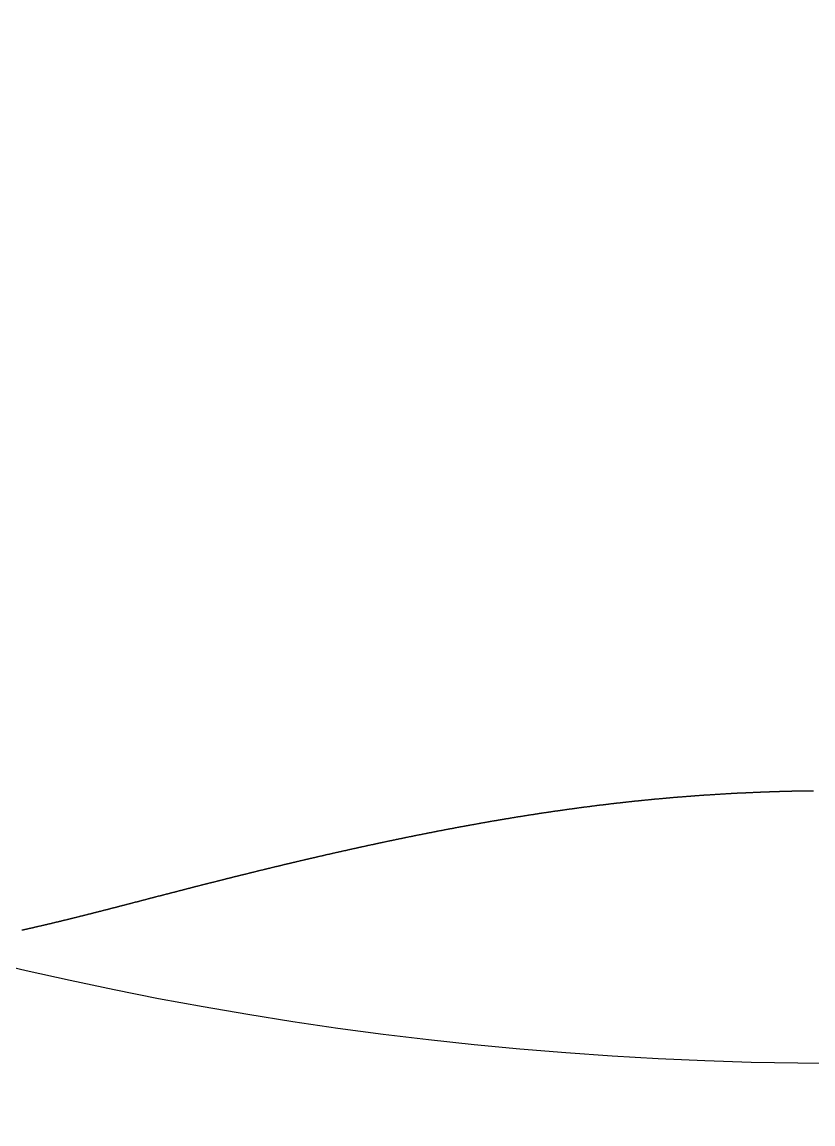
# Model space of a CAD drawing. Header units: millimetres. Extents: x 88 to 97873, y 32 to 55088.
# Drawn here: x 48988.75 to 48991.241, y 5111.36 to 5114.831 of the extents above; entities that cross this region are included whole.
import ezdxf

# ---------------------------------------------------------------- set-up
doc = ezdxf.new("R2010")
doc.units = ezdxf.units.MM
doc.header["$LTSCALE"] = 0.3

# ---------------------------------------------------------------- blocks, each defined once
blk = doc.blocks.new('FICHA_JACK5_FEMEA')
h = blk.add_hatch()
h.set_pattern_fill('ANSI35', color=256, scale=20, angle=43)
h.paths.add_polyline_path([(344.37, 0, 1), (-344.37, 0, 0.330565), (-99.72, -329.62), (-101.07, -328.28), (-102.31, -326.82), (-103.43, -325.3), (-104.47, -323.74), (-105.45, -322.14), (-106.38, -320.52), (-107.27, -318.93), (-108.1, -317.38), (-108.82, -316.04), (-110.22, -313.41), (-111.25, -311.49), (-112.23, -309.62), (-113.2, -307.78), (-114.15, -305.95), (-115.08, -304.13), (-116.01, -302.31), (-116.92, -300.49), (-117.82, -298.66), (-118.7, -296.83), (-119.58, -294.99), (-120.43, -293.15), (-121.26, -291.31), (-122.08, -289.46), (-122.88, -287.59), (-123.66, -285.71), (-124.42, -283.83), (-125.15, -281.94), (-125.85, -280.05), (-126.52, -278.16), (-127.17, -276.25), (-127.79, -274.34), (-128.37, -272.42), (-128.93, -270.49), (-129.45, -268.56), (-129.95, -266.64), (-130.42, -264.72), (-130.86, -262.8), (-131.28, -260.86), (-131.68, -258.9), (-132.06, -256.93), (-132.43, -254.96), (-132.77, -252.99), (-133.1, -251.02), (-133.41, -249.04), (-133.71, -247.06), (-134, -245.09), (-134.27, -243.11), (-134.54, -241.14), (-134.79, -239.18), (-135.03, -237.23), (-135.27, -235.25), (-135.51, -233.19), (-135.75, -231.13), (-135.97, -229.06), (-136.18, -227.02), (-136.38, -224.98), (-136.56, -222.95), (-136.72, -220.92), (-136.87, -218.88), (-137, -216.83), (-137.11, -214.76), (-137.2, -212.72), (-137.27, -210.71), (-137.31, -208.69), (-137.33, -206.68), (-137.32, -204.63), (-137.28, -202.56), (-137.2, -200.5), (-137.09, -198.45), (-136.94, -196.42), (-136.75, -194.37), (-136.51, -192.31), (-136.23, -190.29), (-135.89, -188.26), (-135.49, -186.23), (-135.03, -184.25), (-134.51, -182.28), (-133.91, -180.34), (-133.24, -178.42), (-132.47, -176.51), (-131.6, -174.65), (-130.63, -172.83), (-129.56, -171.09), (-128.4, -169.44), (-127.13, -167.88), (-125.77, -166.4), (-124.32, -165.01), (-122.81, -163.72), (-121.24, -162.52), (-119.6, -161.4), (-117.91, -160.36), (-116.18, -159.4), (-114.41, -158.52), (-112.62, -157.7), (-110.77, -156.94), (-108.9, -156.24), (-107.02, -155.59), (-105.12, -155), (-103.21, -154.46), (-101.27, -153.96), (-99.33, -153.5), (-97.39, -153.07), (-95.42, -152.68), (-93.46, -152.33), (-91.51, -152), (-89.54, -151.7), (-87.55, -151.42), (-85.58, -151.16), (-83.63, -150.93), (-81.67, -150.71), (-79.7, -150.51), (-77.72, -150.32), (-75.73, -150.15), (-73.77, -149.99), (-71.79, -149.83), (-69.78, -149.69), (-67.77, -149.55), (-65.75, -149.42), (-63.74, -149.29), (-61.72, -149.18), (-59.7, -149.07), (-57.67, -148.97), (-55.65, -148.88), (-53.62, -148.79), (-51.59, -148.71), (-49.55, -148.63), (-47.51, -148.56), (-45.48, -148.5), (-43.47, -148.44), (-41.5, -148.39), (-39.53, -148.35), (-37.55, -148.3), (-35.58, -148.26), (-33.6, -148.23), (-31.62, -148.2), (-29.64, -148.17), (-27.66, -148.15), (-25.68, -148.13), (-23.7, -148.11), (-21.71, -148.1), (-19.73, -148.08), (-17.74, -148.07), (-16.69, -148.07), (-16.62, -148.07), (-16.55, -148.07), (-16.47, -148.07), (-16.4, -148.07), (-16.33, -148.07), (-16.25, -148.07), (-16.18, -148.07), (-16.11, -148.07), (-16.03, -148.07), (-15.96, -148.07), (-15.88, -148.06), (-15.81, -148.06), (-15.74, -148.06), (-15.66, -148.06), (-15.59, -148.06), (-15.52, -148.06), (-15.44, -148.06), (-15.37, -148.06), (-15.3, -148.06), (-15.22, -148.06), (-15.15, -148.06), (-15.07, -148.06), (-15, -148.06), (-14.93, -148.06), (-14.85, -148.06), (-14.78, -148.06), (-14.71, -148.06), (-14.63, -148.06), (-14.56, -148.06), (-14.49, -148.06), (-14.41, -148.06), (-14.34, -148.06), (-14.26, -148.06), (-14.19, -148.06), (-14.12, -148.06), (-14.04, -148.06), (-13.97, -148.06), (-13.9, -148.06), (-13.82, -148.06), (-13.75, -148.06), (-13.68, -148.06), (-13.6, -148.06), (-13.53, -148.06), (-13.45, -148.06), (-13.38, -148.06), (-13.31, -148.06), (-13.23, -148.06), (-13.16, -148.06), (-13.09, -148.06), (-13.01, -148.06), (-12.94, -148.06), (-12.86, -148.06), (-12.79, -148.06), (-12.72, -148.05), (-12.64, -148.05), (-12.57, -148.05), (-12.5, -148.05), (-12.42, -148.05), (-12.35, -148.05), (-12.28, -148.05), (-12.2, -148.05), (-12.13, -148.05), (-12.05, -148.05), (-11.98, -148.05), (-11.91, -148.05), (-11.83, -148.05), (-11.76, -148.05), (-11.69, -148.05), (-11.61, -148.05), (-11.54, -148.05), (-11.46, -148.05), (-11.39, -148.05), (-11.32, -148.05), (-11.24, -148.05), (-11.17, -148.05), (-11.1, -148.05), (-11.02, -148.05), (-10.95, -148.05), (-10.88, -148.05), (-10.8, -148.05), (-10.73, -148.05), (-10.65, -148.05), (-10.58, -148.05), (-10.51, -148.05), (-10.43, -148.05), (-10.36, -148.05), (-10.29, -148.05), (-10.21, -148.05), (-10.14, -148.05), (-10.06, -148.05), (-9.99, -148.05), (-9.92, -148.05), (-9.84, -148.05), (-9.77, -148.05), (-9.7, -148.05), (-9.62, -148.05), (-9.55, -148.05), (-9.48, -148.05), (-9.4, -148.05), (-9.33, -148.05), (-9.25, -148.05), (-9.18, -148.05), (-9.11, -148.05), (-9.03, -148.05), (-8.96, -148.05), (-8.89, -148.05), (-8.81, -148.05), (-8.74, -148.05), (-8.66, -148.05), (-8.59, -148.05), (-8.52, -148.05), (-8.44, -148.05), (-8.37, -148.05), (-8.3, -148.05), (-8.22, -148.05), (-8.15, -148.05), (-8.07, -148.05), (-8, -148.05), (-7.93, -148.05), (-7.85, -148.05), (-7.78, -148.05), (-7.71, -148.05), (-7.63, -148.05), (-7.56, -148.05), (-7.48, -148.05), (-7.41, -148.05), (-7.34, -148.05), (-7.26, -148.05), (-7.19, -148.05), (-7.12, -148.05), (-7.04, -148.05), (-6.97, -148.05), (-6.89, -148.05), (-6.82, -148.05), (-6.75, -148.05), (-6.67, -148.05), (-6.6, -148.05), (-6.53, -148.05), (-6.45, -148.05), (-6.38, -148.05), (-6.31, -148.05), (-6.23, -148.05), (-6.16, -148.05), (-6.08, -148.05), (-6.01, -148.05), (-5.94, -148.05), (-5.86, -148.05), (-5.79, -148.05), (-5.72, -148.05), (-5.64, -148.05), (-5.57, -148.04), (-5.49, -148.04), (-5.42, -148.04), (-5.35, -148.04), (-5.27, -148.04), (-5.2, -148.04), (-5.13, -148.04), (-5.05, -148.04), (-4.98, -148.04), (-4.9, -148.04), (-4.83, -148.04), (-4.76, -148.04), (-4.68, -148.04), (-4.61, -148.04), (-4.54, -148.04), (-4.46, -148.04), (-4.39, -148.04), (-4.31, -148.04), (-4.24, -148.04), (-4.17, -148.04), (-4.09, -148.04), (-4.02, -148.04), (-3.95, -148.04), (-3.87, -148.04), (-3.8, -148.04), (-3.72, -148.04), (-3.65, -148.04), (-3.58, -148.04), (-3.5, -148.04), (-3.43, -148.04), (-3.36, -148.04), (-3.28, -148.04), (-3.21, -148.04), (-3.13, -148.04), (-3.06, -148.04), (-2.99, -148.04), (-2.91, -148.04), (-2.84, -148.04), (-2.77, -148.04), (-2.69, -148.04), (-2.62, -148.04), (-2.54, -148.04), (-2.47, -148.04), (-2.4, -148.04), (-2.32, -148.04), (-2.25, -148.04), (-2.18, -148.04), (-2.1, -148.04), (-2.03, -148.04), (-1.95, -148.04), (-1.88, -148.04), (-1.81, -148.04), (-1.73, -148.04), (-1.66, -148.04), (-1.59, -148.04), (-1.51, -148.04), (-1.44, -148.04), (-1.36, -148.04), (-1.29, -148.04), (-1.22, -148.04), (-1.14, -148.04), (-1.07, -148.04), (-1, -148.04), (-0.92, -148.04), (-0.85, -148.04), (-0.77, -148.04), (-0.7, -148.04), (-0.63, -148.04), (-0.55, -148.04), (-0.48, -148.04), (-0.41, -148.04), (-0.33, -148.04), (-0.26, -148.04), (-0.18, -148.04), (-0.11, -148.04), (-0.04, -148.04), (0.04, -148.04), (0.11, -148.04), (0.18, -148.04), (0.26, -148.04), (0.33, -148.04), (0.41, -148.04), (0.48, -148.04), (0.55, -148.04), (0.63, -148.04), (0.7, -148.04), (0.77, -148.04), (0.85, -148.04), (0.92, -148.04), (1, -148.04), (1.07, -148.04), (1.14, -148.04), (1.22, -148.04), (1.29, -148.04), (1.36, -148.04), (1.44, -148.04), (1.51, -148.04), (1.59, -148.04), (1.66, -148.04), (1.73, -148.04), (1.81, -148.04), (1.88, -148.04), (1.95, -148.04), (2.03, -148.04), (2.1, -148.04), (2.18, -148.04), (2.25, -148.04), (2.32, -148.04), (2.4, -148.04), (2.47, -148.04), (2.54, -148.04), (2.62, -148.04), (2.69, -148.04), (2.77, -148.04), (2.84, -148.04), (2.91, -148.04), (2.99, -148.04), (3.06, -148.04), (3.13, -148.04), (3.21, -148.04), (3.28, -148.04), (3.36, -148.04), (3.43, -148.04), (3.5, -148.04), (3.58, -148.04), (3.65, -148.04), (3.72, -148.04), (3.8, -148.04), (3.87, -148.04), (3.95, -148.04), (4.02, -148.04), (4.09, -148.04), (4.17, -148.04), (4.24, -148.04), (4.31, -148.04), (4.39, -148.04), (4.46, -148.04), (4.54, -148.04), (4.61, -148.04), (4.68, -148.04), (4.76, -148.04), (4.83, -148.04), (4.9, -148.04), (4.98, -148.04), (5.05, -148.04), (5.13, -148.04), (5.2, -148.04), (5.27, -148.04), (5.35, -148.04), (5.42, -148.04), (5.49, -148.04), (5.57, -148.04), (5.64, -148.04), (5.72, -148.04), (5.79, -148.04), (5.86, -148.04), (5.94, -148.04), (6.01, -148.04), (6.08, -148.04), (6.16, -148.04), (6.23, -148.04), (6.31, -148.04), (6.38, -148.04), (6.45, -148.04), (6.53, -148.04), (6.6, -148.04), (6.67, -148.04), (6.75, -148.04), (6.82, -148.04), (6.9, -148.04), (6.97, -148.04), (7.04, -148.04), (7.12, -148.04), (7.19, -148.04), (7.26, -148.04), (7.34, -148.04), (7.41, -148.04), (7.48, -148.04), (7.56, -148.04), (7.63, -148.05), (7.71, -148.05), (7.78, -148.05), (7.85, -148.05), (7.93, -148.05), (8, -148.05), (8.07, -148.05), (8.15, -148.05), (8.22, -148.05), (8.3, -148.05), (8.37, -148.05), (8.44, -148.05), (8.52, -148.05), (8.59, -148.05), (8.66, -148.05), (8.74, -148.05), (8.81, -148.05), (8.89, -148.05), (8.96, -148.05), (9.03, -148.05), (9.11, -148.05), (9.18, -148.05), (9.25, -148.05), (9.33, -148.05), (9.4, -148.05), (9.48, -148.05), (9.55, -148.05), (9.62, -148.05), (9.7, -148.05), (9.77, -148.05), (9.84, -148.05), (9.92, -148.05), (9.99, -148.05), (10.07, -148.05), (10.14, -148.05), (10.21, -148.05), (10.29, -148.05), (10.36, -148.05), (10.43, -148.05), (10.51, -148.05), (10.58, -148.05), (10.66, -148.05), (10.73, -148.05), (10.8, -148.05), (10.88, -148.05), (10.95, -148.05), (11.02, -148.05), (11.1, -148.05), (11.17, -148.05), (11.24, -148.05), (11.32, -148.05), (11.39, -148.05), (11.47, -148.05), (11.54, -148.05), (11.61, -148.05), (11.69, -148.05), (11.76, -148.05), (11.83, -148.05), (11.91, -148.05), (11.98, -148.05), (12.06, -148.05), (12.13, -148.05), (12.2, -148.05), (12.28, -148.05), (12.35, -148.05), (12.42, -148.05), (12.5, -148.05), (12.57, -148.05), (12.65, -148.05), (12.72, -148.05), (12.79, -148.05), (12.87, -148.05), (12.94, -148.05), (13.01, -148.05), (13.09, -148.05), (13.16, -148.05), (13.23, -148.05), (13.31, -148.05), (13.38, -148.05), (13.46, -148.05), (13.53, -148.05), (13.6, -148.05), (13.68, -148.05), (13.75, -148.05), (13.82, -148.05), (13.9, -148.05), (13.97, -148.05), (14.05, -148.05), (14.12, -148.05), (14.19, -148.05), (14.27, -148.05), (14.34, -148.05), (14.41, -148.05), (14.49, -148.05), (14.56, -148.05), (14.63, -148.05), (14.71, -148.05), (14.78, -148.06), (14.86, -148.06), (14.93, -148.06), (15, -148.06), (15.08, -148.06), (15.15, -148.06), (15.22, -148.06), (15.3, -148.06), (15.37, -148.06), (15.44, -148.06), (15.52, -148.06), (15.59, -148.06), (15.67, -148.06), (15.74, -148.06), (15.81, -148.06), (15.89, -148.06), (15.96, -148.06), (16.03, -148.06), (16.11, -148.06), (16.18, -148.06), (16.26, -148.06), (16.33, -148.06), (16.4, -148.06), (16.48, -148.06), (16.55, -148.06), (16.62, -148.06), (16.7, -148.06), (16.77, -148.06), (16.84, -148.06), (16.92, -148.06), (16.99, -148.06), (17.07, -148.06), (17.14, -148.06), (17.21, -148.06), (17.29, -148.06), (17.36, -148.06), (17.43, -148.06), (17.51, -148.06), (17.58, -148.06), (17.65, -148.06), (17.73, -148.06), (17.8, -148.06), (18.89, -148.07), (20.95, -148.08), (23.01, -148.09), (25.06, -148.11), (27.12, -148.12), (29.18, -148.14), (31.23, -148.17), (33.28, -148.2), (35.34, -148.23), (37.39, -148.26), (39.44, -148.3), (41.48, -148.34), (43.53, -148.39), (45.57, -148.45), (47.61, -148.5), (49.65, -148.57), (51.69, -148.64), (53.72, -148.71), (55.75, -148.8), (57.78, -148.88), (59.81, -148.98), (61.83, -149.08), (63.86, -149.19), (65.87, -149.3), (67.89, -149.43), (69.9, -149.56), (71.91, -149.7), (73.96, -149.85), (76.05, -150.01), (78.11, -150.18), (80.17, -150.37), (82.22, -150.56), (84.26, -150.78), (86.29, -151.01), (88.3, -151.25), (90.34, -151.53), (92.39, -151.82), (94.41, -152.15), (96.42, -152.5), (98.43, -152.88), (100.45, -153.3), (102.44, -153.76), (104.43, -154.25), (106.41, -154.8), (108.38, -155.39), (110.34, -156.04), (112.25, -156.74), (114.14, -157.5), (116, -158.33), (117.83, -159.23), (119.62, -160.2), (121.37, -161.26), (123.07, -162.41), (124.69, -163.63), (126.23, -164.93), (127.68, -166.32), (129.05, -167.79), (130.32, -169.35), (131.48, -170.97), (132.52, -172.66), (133.47, -174.41), (134.33, -176.21), (135.09, -178.06), (135.77, -179.93), (136.37, -181.84), (136.9, -183.76), (137.36, -185.7), (137.76, -187.65), (138.11, -189.61), (138.4, -191.56), (138.65, -193.54), (138.85, -195.54), (139.02, -197.53), (139.14, -199.51), (139.23, -201.49), (139.29, -203.49), (139.32, -205.5), (139.32, -207.51), (139.29, -209.53), (139.24, -211.54), (139.16, -213.55), (139.06, -215.55), (138.95, -217.55), (138.82, -219.53), (138.67, -221.5), (138.5, -223.48), (138.32, -225.48), (138.13, -227.45), (137.92, -229.42), (137.71, -231.39), (137.49, -233.32), (137.26, -235.31), (137.01, -237.35), (136.75, -239.38), (136.49, -241.4), (136.22, -243.41), (135.94, -245.43), (135.64, -247.45), (135.34, -249.47), (135.01, -251.48), (134.67, -253.49), (134.32, -255.5), (133.95, -257.5), (133.55, -259.5), (133.13, -261.49), (132.69, -263.48), (132.23, -265.44), (131.75, -267.39), (131.23, -269.34), (130.69, -271.28), (130.12, -273.21), (129.52, -275.14), (128.89, -277.06), (128.24, -278.96), (127.56, -280.83), (126.86, -282.68), (126.13, -284.53), (125.38, -286.37), (124.61, -288.21), (123.82, -290.03), (123.01, -291.84), (122.19, -293.64), (121.36, -295.42), (120.51, -297.21), (119.65, -298.98), (118.78, -300.76), (117.89, -302.52), (117.01, -304.27), (116.11, -306.01), (115.22, -307.72), (114.33, -309.43), (113.44, -311.1), (112.6, -312.7), (112.12, -313.59), (112.11, -313.62), (112.09, -313.65), (112.07, -313.68), (111.13, -315.45), (109.98, -317.6), (108.91, -319.56), (107.84, -321.45), (106.74, -323.29), (105.58, -325.08), (104.33, -326.79), (102.98, -328.37), (102.62, -328.72, 0.328122)])
blk.add_lwpolyline([(78.2, -331.71), (78.17, -331.71), (78.13, -331.7), (78.1, -331.69), (78.07, -331.68), (78.03, -331.68), (78, -331.67), (77.96, -331.66), (77.93, -331.65), (77.9, -331.65), (77.86, -331.64), (77.83, -331.63), (77.79, -331.62), (77.76, -331.62), (77.73, -331.61), (77.69, -331.6), (77.66, -331.59), (77.62, -331.59), (77.59, -331.58), (77.56, -331.57), (77.52, -331.56), (77.49, -331.56), (77.45, -331.55), (77.42, -331.54), (77.39, -331.53), (77.35, -331.53), (77.32, -331.52), (77.28, -331.51), (77.25, -331.5), (77.21, -331.49), (77.18, -331.49), (77.15, -331.48), (77.11, -331.47), (77.08, -331.46), (77.04, -331.46), (77.01, -331.45), (76.97, -331.44), (76.94, -331.43), (76.91, -331.42), (76.87, -331.42), (76.84, -331.41), (76.8, -331.4), (76.77, -331.39), (76.73, -331.38), (76.7, -331.38), (76.66, -331.37), (76.63, -331.36), (76.59, -331.35), (76.56, -331.34), (76.53, -331.34), (76.49, -331.33), (76.46, -331.32), (76.42, -331.31), (76.39, -331.3), (76.35, -331.3), (76.32, -331.29), (76.28, -331.28), (76.25, -331.27), (76.21, -331.26), (76.18, -331.26), (76.15, -331.25), (76.11, -331.24), (76.08, -331.23), (76.04, -331.22), (76.01, -331.22), (75.97, -331.21), (75.94, -331.2), (75.9, -331.19), (75.87, -331.18), (75.83, -331.18), (75.8, -331.17), (75.76, -331.16), (75.73, -331.15), (75.69, -331.14), (75.66, -331.13), (75.62, -331.13), (75.59, -331.12), (75.55, -331.11), (75.52, -331.1), (75.48, -331.09), (75.45, -331.08), (75.41, -331.08), (75.38, -331.07), (75.34, -331.06), (75.31, -331.05), (75.27, -331.04), (75.24, -331.03), (75.2, -331.03), (75.17, -331.02), (75.13, -331.01), (75.1, -331), (75.06, -330.99), (75.03, -330.98), (74.99, -330.98), (74.96, -330.97), (74.92, -330.96), (74.89, -330.95), (74.85, -330.94), (74.82, -330.93), (74.78, -330.93), (74.75, -330.92), (74.71, -330.91), (74.68, -330.9), (74.64, -330.89), (74.61, -330.88), (74.57, -330.87), (74.53, -330.87), (74.5, -330.86), (74.46, -330.85), (74.43, -330.84), (74.39, -330.83), (74.36, -330.82), (74.32, -330.81), (74.29, -330.81), (74.25, -330.8), (74.22, -330.79), (74.18, -330.78), (74.15, -330.77), (74.11, -330.76), (74.07, -330.75), (74.04, -330.75), (74, -330.74), (73.97, -330.73), (73.93, -330.72), (73.9, -330.71), (73.86, -330.7), (73.83, -330.69), (73.79, -330.68), (73.75, -330.68), (73.72, -330.67), (73.68, -330.66), (73.65, -330.65), (73.61, -330.64), (73.58, -330.63), (73.54, -330.62), (73.51, -330.61), (73.47, -330.61), (73.43, -330.6), (73.4, -330.59), (73.36, -330.58), (73.33, -330.57), (73.29, -330.56), (73.26, -330.55), (73.22, -330.54), (73.18, -330.53), (73.15, -330.53), (73.11, -330.52), (73.08, -330.51), (73.04, -330.5), (73, -330.49), (72.97, -330.48), (72.93, -330.47), (72.9, -330.46), (72.86, -330.45), (72.83, -330.45), (72.79, -330.44), (72.75, -330.43), (72.72, -330.42), (72.68, -330.41), (72.65, -330.4), (72.61, -330.39), (72.57, -330.38), (72.54, -330.37), (72.5, -330.36), (72.47, -330.36), (72.43, -330.35), (72.39, -330.34), (72.36, -330.33), (72.32, -330.32), (72.29, -330.31), (72.25, -330.3), (72.21, -330.29), (72.18, -330.28), (72.14, -330.27), (72.1, -330.27), (72.07, -330.26), (72.03, -330.25), (72, -330.24), (71.96, -330.23), (71.92, -330.22), (71.89, -330.21), (71.85, -330.2), (71.82, -330.19), (71.78, -330.18), (71.74, -330.17), (71.71, -330.16), (71.67, -330.16), (71.63, -330.15), (71.6, -330.14), (71.56, -330.13), (71.53, -330.12), (71.49, -330.11), (71.45, -330.1), (71.42, -330.09), (71.38, -330.08), (71.34, -330.07), (71.31, -330.06), (71.27, -330.05), (71.23, -330.05), (71.2, -330.04), (71.16, -330.03), (71.12, -330.02), (71.09, -330.01), (71.05, -330), (71.02, -329.99), (70.98, -329.98), (70.94, -329.97), (70.91, -329.96), (70.87, -329.95), (70.83, -329.94), (70.8, -329.93), (70.76, -329.92), (70.72, -329.92), (70.69, -329.91), (70.65, -329.9), (70.61, -329.89), (70.58, -329.88), (70.54, -329.87), (70.5, -329.86), (70.47, -329.85), (70.43, -329.84), (70.39, -329.83), (70.36, -329.82), (70.32, -329.81), (70.28, -329.8), (70.25, -329.79), (70.21, -329.78), (70.17, -329.77), (70.14, -329.76), (70.1, -329.76), (70.06, -329.75), (70.03, -329.74), (69.99, -329.73), (69.95, -329.72), (69.92, -329.71), (69.88, -329.7), (69.84, -329.69), (69.81, -329.68), (69.77, -329.67), (69.73, -329.66), (69.69, -329.65), (69.66, -329.64), (69.62, -329.63), (69.58, -329.62), (69.55, -329.61), (69.51, -329.6), (69.47, -329.59), (69.44, -329.58), (69.4, -329.58), (69.36, -329.57), (69.33, -329.56), (69.29, -329.55), (69.25, -329.54), (69.21, -329.53), (69.18, -329.52), (69.14, -329.51), (69.1, -329.5), (69.07, -329.49), (69.03, -329.48), (68.99, -329.47), (68.95, -329.46), (68.92, -329.45), (68.88, -329.44), (68.84, -329.43), (68.81, -329.42), (68.77, -329.41), (68.73, -329.4), (68.69, -329.39), (68.66, -329.38), (68.62, -329.37), (68.58, -329.36), (68.55, -329.35), (68.51, -329.35), (68.47, -329.34), (68.43, -329.33), (68.4, -329.32), (68.36, -329.31), (68.32, -329.3), (68.29, -329.29), (68.25, -329.28), (68.21, -329.27), (68.17, -329.26), (68.14, -329.25), (68.1, -329.24), (68.06, -329.23), (68.02, -329.22), (67.99, -329.21), (67.95, -329.2), (67.91, -329.19), (67.87, -329.18), (67.84, -329.17), (67.8, -329.16), (67.76, -329.15), (67.72, -329.14), (67.69, -329.13), (67.65, -329.12), (67.61, -329.11), (67.58, -329.1), (67.54, -329.09), (67.5, -329.08), (67.46, -329.07), (67.43, -329.06), (67.39, -329.05), (67.35, -329.04), (67.31, -329.03), (67.27, -329.03), (67.24, -329.02), (67.2, -329.01), (67.16, -329), (67.12, -328.99), (67.09, -328.98), (67.05, -328.97), (67.01, -328.96), (66.97, -328.95), (66.94, -328.94), (66.9, -328.93), (66.86, -328.92), (66.82, -328.91), (66.79, -328.9), (66.75, -328.89), (66.71, -328.88), (66.67, -328.87), (66.64, -328.86), (66.6, -328.85), (66.56, -328.84), (66.52, -328.83), (66.48, -328.82), (66.45, -328.81), (66.41, -328.8), (66.37, -328.79), (66.33, -328.78), (66.3, -328.77), (66.26, -328.76), (66.22, -328.75), (66.18, -328.74), (66.14, -328.73), (66.11, -328.72), (66.07, -328.71), (66.03, -328.7), (65.99, -328.69), (65.95, -328.68), (65.92, -328.67), (65.88, -328.66), (65.84, -328.65), (65.8, -328.64), (65.77, -328.63), (65.73, -328.62), (65.69, -328.61), (65.65, -328.6), (65.61, -328.59), (65.58, -328.58), (65.54, -328.57), (65.5, -328.56), (65.46, -328.55), (65.42, -328.54), (65.39, -328.53), (65.35, -328.52), (65.31, -328.51), (65.27, -328.5), (65.23, -328.49), (65.2, -328.48), (65.16, -328.47), (65.12, -328.46), (65.08, -328.45), (65.04, -328.45), (65.01, -328.44), (64.97, -328.43), (64.93, -328.42), (64.89, -328.41), (64.85, -328.4), (64.81, -328.39), (64.78, -328.38), (64.74, -328.37), (64.7, -328.36), (64.66, -328.35), (64.62, -328.34), (64.59, -328.33), (64.55, -328.32), (64.51, -328.31), (64.47, -328.3), (64.43, -328.29), (64.39, -328.28), (64.36, -328.27), (64.32, -328.26), (64.28, -328.25), (64.24, -328.24), (64.2, -328.23), (64.16, -328.22), (64.13, -328.21), (64.09, -328.2), (64.05, -328.19), (64.01, -328.18), (63.97, -328.17), (63.93, -328.16), (63.9, -328.15), (63.86, -328.14), (63.82, -328.13), (63.78, -328.12), (63.74, -328.11), (63.7, -328.1), (63.67, -328.09), (63.63, -328.08), (63.59, -328.07), (63.55, -328.06), (63.51, -328.05), (63.47, -328.04), (63.44, -328.03), (63.4, -328.02), (63.36, -328.01), (63.32, -328), (63.28, -327.99), (63.24, -327.98), (63.2, -327.97), (63.17, -327.96), (63.13, -327.95), (63.09, -327.94), (63.05, -327.93), (63.01, -327.92), (62.97, -327.91), (62.94, -327.9), (62.9, -327.89), (62.86, -327.88), (62.82, -327.87), (62.78, -327.86), (62.74, -327.85), (62.7, -327.84), (62.67, -327.83), (62.63, -327.82), (62.59, -327.81), (62.55, -327.8), (62.51, -327.79), (62.47, -327.78), (62.43, -327.77), (62.39, -327.76), (62.36, -327.75), (62.32, -327.74), (62.28, -327.73), (62.24, -327.72), (62.2, -327.71), (62.16, -327.7), (62.12, -327.69), (62.09, -327.68), (62.05, -327.67), (62.01, -327.66), (61.97, -327.65), (61.93, -327.64), (61.89, -327.63), (61.85, -327.62), (61.81, -327.61), (61.78, -327.6), (61.74, -327.59), (61.7, -327.58), (61.66, -327.57), (61.62, -327.56), (61.58, -327.55), (61.54, -327.54), (61.5, -327.53), (61.46, -327.52), (61.43, -327.51), (61.39, -327.5), (61.35, -327.49), (61.31, -327.48), (61.27, -327.47), (61.23, -327.46), (61.19, -327.45), (61.15, -327.44), (61.11, -327.43), (61.08, -327.42), (61.04, -327.41), (61, -327.4), (60.96, -327.39), (60.92, -327.38), (60.88, -327.37), (60.84, -327.36), (60.8, -327.35), (60.76, -327.34), (60.73, -327.33), (60.69, -327.32), (60.65, -327.31), (60.61, -327.3), (60.57, -327.29), (60.53, -327.28), (60.49, -327.27), (60.45, -327.26), (60.41, -327.25), (60.37, -327.24), (60.33, -327.23), (60.3, -327.22), (60.26, -327.22), (60.22, -327.21), (60.18, -327.2), (60.14, -327.19), (60.1, -327.18), (60.06, -327.17), (60.02, -327.16), (59.98, -327.15), (59.94, -327.14), (59.9, -327.13), (59.87, -327.12), (59.83, -327.11), (59.79, -327.1), (59.75, -327.09), (59.71, -327.08), (59.67, -327.07), (59.63, -327.06), (59.59, -327.05), (59.55, -327.04), (59.51, -327.03), (59.47, -327.02), (59.43, -327.01), (59.39, -327), (59.36, -326.99), (59.32, -326.98), (59.28, -326.97), (59.24, -326.96), (59.2, -326.95), (59.16, -326.94), (59.12, -326.93), (59.08, -326.92), (59.04, -326.91), (59, -326.9), (58.96, -326.89), (58.92, -326.88), (58.88, -326.87), (58.84, -326.86), (58.81, -326.85), (58.77, -326.84), (58.73, -326.83), (58.69, -326.82), (58.65, -326.81), (58.61, -326.8), (58.57, -326.79), (58.53, -326.78), (58.49, -326.77), (58.45, -326.76), (58.41, -326.75), (58.37, -326.74), (58.33, -326.73), (58.29, -326.72), (58.25, -326.71), (58.21, -326.7), (58.17, -326.69), (58.14, -326.68), (58.1, -326.67), (58.06, -326.66), (58.02, -326.65), (57.98, -326.64), (57.94, -326.63), (57.9, -326.62), (57.86, -326.61), (57.82, -326.6), (57.78, -326.59), (57.74, -326.58), (57.7, -326.57), (57.66, -326.56), (57.62, -326.55), (57.58, -326.54), (57.54, -326.53), (57.5, -326.52), (57.46, -326.51), (57.42, -326.5), (57.38, -326.49), (57.34, -326.48), (57.3, -326.47), (57.27, -326.46), (57.23, -326.46), (57.19, -326.45), (57.15, -326.44), (57.11, -326.43), (57.07, -326.42), (57.03, -326.41), (56.99, -326.4), (56.95, -326.39), (56.91, -326.38), (56.87, -326.37), (56.83, -326.36), (56.79, -326.35), (56.75, -326.34), (56.71, -326.33), (56.67, -326.32), (56.63, -326.31), (56.59, -326.3), (56.55, -326.29), (56.51, -326.28), (56.47, -326.27), (56.43, -326.26), (56.39, -326.25), (56.35, -326.24), (56.31, -326.23), (56.27, -326.22), (56.23, -326.21), (56.19, -326.2), (56.15, -326.19), (56.11, -326.18), (56.07, -326.17), (56.03, -326.16), (55.99, -326.15), (55.95, -326.14), (55.91, -326.13), (55.87, -326.12), (55.83, -326.11), (55.79, -326.1), (55.75, -326.09), (55.71, -326.08), (55.67, -326.07), (55.64, -326.06), (55.6, -326.05), (55.56, -326.04), (55.52, -326.03), (55.48, -326.02), (55.44, -326.01), (55.4, -326), (55.36, -326), (55.32, -325.99), (55.28, -325.98), (55.24, -325.97), (55.2, -325.96), (55.16, -325.95), (55.12, -325.94), (55.08, -325.93), (55.04, -325.92), (55, -325.91), (54.96, -325.9), (54.92, -325.89), (54.88, -325.88), (54.84, -325.87), (54.8, -325.86), (54.76, -325.85), (54.72, -325.84), (54.68, -325.83), (54.64, -325.82), (54.6, -325.81), (54.56, -325.8), (54.52, -325.79), (54.48, -325.78), (54.44, -325.77), (54.4, -325.76), (54.35, -325.75), (54.31, -325.74), (54.27, -325.73), (54.23, -325.72), (54.19, -325.71), (54.15, -325.7), (54.11, -325.69), (54.07, -325.68), (54.03, -325.67), (53.99, -325.67), (53.95, -325.66), (53.91, -325.65), (53.87, -325.64), (53.83, -325.63), (53.79, -325.62), (53.75, -325.61), (53.71, -325.6), (53.67, -325.59), (53.63, -325.58), (53.59, -325.57), (53.55, -325.56), (53.51, -325.55), (53.47, -325.54), (53.43, -325.53), (53.39, -325.52), (53.35, -325.51), (53.31, -325.5), (53.27, -325.49), (53.23, -325.48), (53.19, -325.47), (53.15, -325.46), (53.11, -325.45), (53.07, -325.44), (53.03, -325.43), (52.99, -325.42), (52.95, -325.41), (52.91, -325.4), (52.87, -325.4), (52.83, -325.39), (52.79, -325.38), (52.75, -325.37), (52.71, -325.36), (52.67, -325.35), (52.62, -325.34), (52.58, -325.33), (52.54, -325.32), (52.5, -325.31), (52.46, -325.3), (52.42, -325.29), (52.38, -325.28), (52.34, -325.27), (52.3, -325.26), (52.26, -325.25), (52.22, -325.24), (52.18, -325.23), (52.14, -325.22), (52.1, -325.21), (52.06, -325.2), (52.02, -325.19), (51.98, -325.18), (51.94, -325.18), (51.9, -325.17), (51.86, -325.16), (51.82, -325.15), (51.78, -325.14), (51.74, -325.13), (51.7, -325.12), (51.65, -325.11), (51.61, -325.1), (51.57, -325.09), (51.53, -325.08), (51.49, -325.07), (51.45, -325.06), (51.41, -325.05), (51.37, -325.04), (51.33, -325.03), (51.29, -325.02), (51.25, -325.01), (51.21, -325), (51.17, -324.99), (51.13, -324.98), (51.09, -324.98), (51.05, -324.97), (51.01, -324.96), (50.97, -324.95), (50.92, -324.94), (50.88, -324.93), (50.84, -324.92), (50.8, -324.91), (50.76, -324.9), (50.72, -324.89), (50.68, -324.88), (50.64, -324.87), (50.6, -324.86), (50.56, -324.85), (50.52, -324.84), (50.48, -324.83), (50.44, -324.82), (50.4, -324.81), (50.36, -324.81), (50.31, -324.8), (50.27, -324.79), (50.23, -324.78), (50.19, -324.77), (50.15, -324.76), (50.11, -324.75), (50.07, -324.74), (50.03, -324.73), (49.99, -324.72), (49.95, -324.71), (49.91, -324.7), (49.87, -324.69), (49.83, -324.68), (49.79, -324.67), (49.74, -324.66), (49.7, -324.65), (49.66, -324.65), (49.62, -324.64), (49.58, -324.63), (49.54, -324.62), (49.5, -324.61), (49.46, -324.6), (49.42, -324.59), (49.38, -324.58), (49.34, -324.57), (49.3, -324.56), (49.26, -324.55), (49.21, -324.54), (49.17, -324.53), (49.13, -324.52), (49.09, -324.51), (49.05, -324.51), (49.01, -324.5), (48.97, -324.49), (48.93, -324.48), (48.89, -324.47), (48.85, -324.46), (48.81, -324.45), (48.77, -324.44), (48.72, -324.43), (48.68, -324.42), (48.64, -324.41), (48.6, -324.4), (48.56, -324.39), (48.52, -324.38), (48.48, -324.38), (48.44, -324.37), (48.4, -324.36), (48.36, -324.35), (48.32, -324.34), (48.27, -324.33), (48.23, -324.32), (48.19, -324.31), (48.15, -324.3), (48.11, -324.29), (48.07, -324.28), (48.03, -324.27), (47.99, -324.26), (47.95, -324.25), (47.91, -324.25), (47.86, -324.24), (47.82, -324.23), (47.78, -324.22), (47.74, -324.21), (47.7, -324.2), (47.66, -324.19), (47.62, -324.18), (47.58, -324.17), (47.54, -324.16), (47.5, -324.15), (47.45, -324.14), (47.41, -324.14), (47.37, -324.13), (47.33, -324.12), (47.29, -324.11), (47.25, -324.1), (47.21, -324.09), (47.17, -324.08), (47.13, -324.07), (47.08, -324.06), (47.04, -324.05), (47, -324.04), (46.96, -324.03), (46.92, -324.03), (46.88, -324.02), (46.84, -324.01), (46.8, -324), (46.76, -323.99), (46.71, -323.98), (46.67, -323.97), (46.63, -323.96), (46.59, -323.95), (46.55, -323.94), (46.51, -323.93), (46.47, -323.93), (46.43, -323.92), (46.39, -323.91), (46.34, -323.9), (46.3, -323.89), (46.26, -323.88), (46.22, -323.87), (46.18, -323.86), (46.14, -323.85), (46.1, -323.84), (46.06, -323.84), (46.01, -323.83), (45.97, -323.82), (45.93, -323.81), (45.89, -323.8), (45.85, -323.79), (45.81, -323.78), (45.77, -323.77), (45.73, -323.76), (45.68, -323.75), (45.64, -323.74), (45.6, -323.74), (45.56, -323.73), (45.52, -323.72), (45.48, -323.71), (45.44, -323.7), (45.4, -323.69), (45.35, -323.68), (45.31, -323.67), (45.27, -323.66), (45.23, -323.66), (45.19, -323.65), (45.15, -323.64), (45.11, -323.63), (45.07, -323.62), (45.02, -323.61), (44.98, -323.6), (44.94, -323.59), (44.9, -323.58), (44.86, -323.57), (44.82, -323.57), (44.78, -323.56), (44.74, -323.55), (44.69, -323.54), (44.65, -323.53), (44.61, -323.52), (44.57, -323.51), (44.53, -323.5), (44.49, -323.49), (44.45, -323.49), (44.4, -323.48), (44.36, -323.47), (44.32, -323.46), (44.28, -323.45), (44.24, -323.44), (44.2, -323.43), (44.16, -323.42), (44.11, -323.42), (44.07, -323.41), (44.03, -323.4), (43.99, -323.39), (43.95, -323.38), (43.91, -323.37), (43.87, -323.36), (43.82, -323.35), (43.78, -323.34), (43.74, -323.34), (43.7, -323.33), (43.66, -323.32), (43.62, -323.31), (43.58, -323.3), (43.53, -323.29), (43.49, -323.28), (43.45, -323.27), (43.41, -323.27), (43.37, -323.26), (43.33, -323.25), (43.29, -323.24), (43.24, -323.23), (43.2, -323.22), (43.16, -323.21), (43.12, -323.2), (43.08, -323.2), (43.04, -323.19), (42.99, -323.18), (42.95, -323.17), (42.91, -323.16), (42.87, -323.15), (42.83, -323.14), (42.79, -323.14), (42.75, -323.13), (42.7, -323.12), (42.66, -323.11), (42.62, -323.1), (42.58, -323.09), (42.54, -323.08), (42.5, -323.07), (42.45, -323.07), (42.41, -323.06), (42.37, -323.05), (42.33, -323.04), (42.29, -323.03), (42.25, -323.02), (42.21, -323.01), (42.16, -323.01), (42.12, -323), (42.08, -322.99), (42.04, -322.98), (42, -322.97), (41.96, -322.96), (41.91, -322.95), (41.87, -322.95), (41.83, -322.94), (41.79, -322.93), (41.75, -322.92), (41.71, -322.91), (41.66, -322.9), (41.62, -322.89), (41.58, -322.89), (41.54, -322.88), (41.5, -322.87), (41.46, -322.86), (41.41, -322.85), (41.37, -322.84), (41.33, -322.84), (41.29, -322.83), (41.25, -322.82), (41.21, -322.81), (41.16, -322.8), (41.12, -322.79), (41.08, -322.78), (41.04, -322.78), (41, -322.77), (40.96, -322.76), (40.91, -322.75), (40.87, -322.74), (40.83, -322.73), (40.79, -322.73), (40.75, -322.72), (40.71, -322.71), (40.66, -322.7), (40.62, -322.69), (40.58, -322.68), (40.54, -322.68), (40.5, -322.67), (40.45, -322.66), (40.41, -322.65), (40.37, -322.64), (40.33, -322.63), (40.29, -322.62), (40.25, -322.62), (40.2, -322.61), (40.16, -322.6), (40.12, -322.59), (40.08, -322.58), (40.04, -322.57), (40, -322.57), (39.95, -322.56), (39.91, -322.55), (39.87, -322.54), (39.83, -322.53), (39.79, -322.53), (39.74, -322.52), (39.7, -322.51), (39.66, -322.5), (39.62, -322.49), (39.58, -322.48), (39.54, -322.48), (39.49, -322.47), (39.45, -322.46), (39.41, -322.45), (39.37, -322.44), (39.33, -322.43), (39.28, -322.43), (39.24, -322.42), (39.2, -322.41), (39.16, -322.4), (39.12, -322.39), (39.08, -322.39), (39.03, -322.38), (38.99, -322.37), (38.95, -322.36), (38.91, -322.35), (38.87, -322.34), (38.82, -322.34), (38.78, -322.33), (38.74, -322.32), (38.7, -322.31), (38.66, -322.3), (38.61, -322.3), (38.57, -322.29), (38.53, -322.28), (38.49, -322.27), (38.45, -322.26), (38.41, -322.26), (38.36, -322.25), (38.32, -322.24), (38.28, -322.23), (38.24, -322.22), (38.2, -322.21), (38.15, -322.21), (38.11, -322.2), (38.07, -322.19), (38.03, -322.18), (37.99, -322.17), (37.94, -322.17), (37.9, -322.16), (37.86, -322.15), (37.82, -322.14), (37.78, -322.13), (37.73, -322.13), (37.69, -322.12), (37.65, -322.11), (37.61, -322.1), (37.57, -322.09), (37.52, -322.09), (37.48, -322.08), (37.44, -322.07), (37.4, -322.06), (37.36, -322.06), (37.31, -322.05), (37.27, -322.04), (37.23, -322.03), (37.19, -322.02), (37.15, -322.02), (37.1, -322.01), (37.06, -322), (37.02, -321.99), (36.98, -321.98), (36.94, -321.98), (36.89, -321.97), (36.85, -321.96), (36.81, -321.95), (36.77, -321.94), (36.73, -321.94), (36.68, -321.93), (36.64, -321.92), (36.6, -321.91), (36.56, -321.91), (36.52, -321.9), (36.47, -321.89), (36.43, -321.88), (36.39, -321.87), (36.35, -321.87), (36.31, -321.86), (36.26, -321.85), (36.22, -321.84), (36.18, -321.84), (36.14, -321.83), (36.1, -321.82), (36.05, -321.81), (36.01, -321.8), (35.97, -321.8), (35.93, -321.79), (35.89, -321.78), (35.84, -321.77), (35.8, -321.77), (35.76, -321.76), (35.72, -321.75), (35.67, -321.74), (35.63, -321.74), (35.59, -321.73), (35.55, -321.72), (35.51, -321.71), (35.46, -321.71), (35.42, -321.7), (35.38, -321.69), (35.34, -321.68), (35.3, -321.67), (35.25, -321.67), (35.21, -321.66), (35.17, -321.65), (35.13, -321.64), (35.09, -321.64), (35.04, -321.63), (35, -321.62), (34.96, -321.61), (34.92, -321.61), (34.87, -321.6), (34.83, -321.59), (34.79, -321.58), (34.75, -321.58), (34.71, -321.57), (34.66, -321.56), (34.62, -321.55), (34.58, -321.55), (34.54, -321.54), (34.5, -321.53), (34.45, -321.52), (34.41, -321.52), (34.37, -321.51), (34.33, -321.5), (34.28, -321.49), (34.24, -321.49), (34.2, -321.48), (34.16, -321.47), (34.12, -321.46), (34.07, -321.46), (34.03, -321.45), (33.99, -321.44), (33.95, -321.44), (33.9, -321.43), (33.86, -321.42), (33.82, -321.41), (33.78, -321.41), (33.74, -321.4), (33.69, -321.39), (33.65, -321.38), (33.61, -321.38), (33.57, -321.37), (33.53, -321.36), (33.48, -321.35), (33.44, -321.35), (33.4, -321.34), (33.36, -321.33), (33.31, -321.33), (33.27, -321.32), (33.23, -321.31), (33.19, -321.3), (33.15, -321.3), (33.1, -321.29), (33.06, -321.28), (33.02, -321.27), (32.98, -321.27), (32.93, -321.26), (32.89, -321.25), (32.85, -321.25), (32.81, -321.24), (32.76, -321.23), (32.72, -321.22), (32.68, -321.22), (32.64, -321.21), (32.6, -321.2), (32.55, -321.2), (32.51, -321.19), (32.47, -321.18), (32.43, -321.17), (32.38, -321.17), (32.34, -321.16), (32.3, -321.15), (32.26, -321.15), (32.22, -321.14), (32.17, -321.13), (32.13, -321.12), (32.09, -321.12), (32.05, -321.11), (32, -321.1), (31.96, -321.1), (31.92, -321.09), (31.88, -321.08), (31.83, -321.08), (31.79, -321.07), (31.75, -321.06), (31.71, -321.05), (31.67, -321.05), (31.62, -321.04), (31.58, -321.03), (31.54, -321.03), (31.5, -321.02), (31.45, -321.01), (31.41, -321.01), (31.37, -321), (31.33, -320.99), (31.28, -320.99), (31.24, -320.98), (31.2, -320.97), (31.16, -320.96), (31.12, -320.96), (31.07, -320.95), (31.03, -320.94), (30.99, -320.94), (30.95, -320.93), (30.9, -320.92), (30.86, -320.92), (30.82, -320.91), (30.78, -320.9), (30.73, -320.9), (30.69, -320.89), (30.65, -320.88), (30.61, -320.88), (30.57, -320.87), (30.52, -320.86), (30.48, -320.86), (30.44, -320.85), (30.4, -320.84), (30.35, -320.84), (30.31, -320.83), (30.27, -320.82), (30.23, -320.82), (30.18, -320.81), (30.14, -320.8), (30.1, -320.8), (30.06, -320.79), (30.01, -320.78), (29.97, -320.78), (29.93, -320.77), (29.89, -320.76), (29.85, -320.76), (29.8, -320.75), (29.76, -320.74), (29.72, -320.74), (29.68, -320.73), (29.63, -320.72), (29.59, -320.72), (29.55, -320.71), (29.51, -320.7), (29.46, -320.7), (29.42, -320.69), (29.38, -320.68), (29.34, -320.68), (29.29, -320.67), (29.25, -320.66), (29.21, -320.66), (29.17, -320.65), (29.12, -320.64), (29.08, -320.64), (29.04, -320.63), (29, -320.62), (28.96, -320.62), (28.91, -320.61), (28.87, -320.61), (28.83, -320.6), (28.79, -320.59), (28.74, -320.59), (28.7, -320.58), (28.66, -320.57), (28.62, -320.57), (28.57, -320.56), (28.53, -320.55), (28.49, -320.55), (28.45, -320.54), (28.4, -320.53), (28.36, -320.53), (28.32, -320.52), (28.28, -320.52), (28.23, -320.51), (28.19, -320.5), (28.15, -320.5), (28.11, -320.49), (28.06, -320.48), (28.02, -320.48), (27.98, -320.47), (27.94, -320.47), (27.89, -320.46), (27.85, -320.45), (27.81, -320.45), (27.77, -320.44), (27.72, -320.43), (27.68, -320.43), (27.64, -320.42), (27.6, -320.42), (27.56, -320.41), (27.51, -320.4), (27.47, -320.4), (27.43, -320.39), (27.39, -320.39), (27.34, -320.38), (27.3, -320.37), (27.26, -320.37), (27.22, -320.36), (27.17, -320.35), (27.13, -320.35), (27.09, -320.34), (27.05, -320.34), (27, -320.33), (26.96, -320.32), (26.92, -320.32), (26.88, -320.31), (26.83, -320.31), (26.79, -320.3), (26.75, -320.29), (26.71, -320.29), (26.66, -320.28), (26.62, -320.28), (26.58, -320.27), (26.54, -320.26), (26.49, -320.26), (26.45, -320.25), (26.41, -320.25), (26.37, -320.24), (26.32, -320.23), (26.28, -320.23), (26.24, -320.22), (26.2, -320.22), (26.15, -320.21), (26.11, -320.21), (26.07, -320.2), (26.03, -320.19), (25.98, -320.19), (25.94, -320.18), (25.9, -320.18), (25.86, -320.17), (25.81, -320.16), (25.77, -320.16), (25.73, -320.15), (25.69, -320.15), (25.64, -320.14), (25.6, -320.14), (25.56, -320.13), (25.52, -320.12), (25.47, -320.12), (25.43, -320.11), (25.39, -320.11), (25.35, -320.1), (25.3, -320.1), (25.26, -320.09), (25.22, -320.08), (25.18, -320.08), (25.13, -320.07), (25.09, -320.07), (25.05, -320.06), (25.01, -320.06), (24.97, -320.05), (24.92, -320.04), (24.88, -320.04), (24.84, -320.03), (24.8, -320.03), (24.75, -320.02), (24.71, -320.02), (24.67, -320.01), (24.63, -320.01), (24.58, -320), (24.54, -319.99), (24.5, -319.99), (24.46, -319.98), (24.41, -319.98), (24.37, -319.97), (24.33, -319.97), (24.29, -319.96), (24.24, -319.96), (24.2, -319.95), (24.16, -319.94), (24.12, -319.94), (24.07, -319.93), (24.03, -319.93), (23.99, -319.92), (23.95, -319.92), (23.9, -319.91), (23.86, -319.91), (23.82, -319.9), (23.78, -319.9), (23.73, -319.89), (23.69, -319.89), (23.65, -319.88), (23.61, -319.87), (23.56, -319.87), (23.52, -319.86), (23.48, -319.86), (23.44, -319.85), (23.39, -319.85), (23.35, -319.84), (23.31, -319.84), (23.27, -319.83), (23.22, -319.83), (23.18, -319.82), (23.14, -319.82), (23.1, -319.81), (23.05, -319.81), (23.01, -319.8), (22.97, -319.8), (22.93, -319.79), (22.88, -319.79), (22.84, -319.78), (22.8, -319.78), (22.76, -319.77), (22.71, -319.77), (22.67, -319.76), (22.63, -319.76), (22.59, -319.75), (22.54, -319.75), (22.5, -319.74), (22.46, -319.74), (22.42, -319.73), (22.37, -319.72), (22.33, -319.72), (22.29, -319.71), (22.25, -319.71), (22.2, -319.7), (22.16, -319.7), (22.12, -319.69), (22.08, -319.69), (22.03, -319.69), (21.99, -319.68), (21.95, -319.68), (21.91, -319.67), (21.86, -319.67), (21.82, -319.66), (21.78, -319.66), (21.74, -319.65), (21.69, -319.65), (21.65, -319.64), (21.61, -319.64), (21.57, -319.63), (21.52, -319.63), (21.48, -319.62), (21.44, -319.62), (21.4, -319.61), (21.35, -319.61), (21.31, -319.6), (21.27, -319.6), (21.23, -319.59), (21.18, -319.59), (21.14, -319.58), (21.1, -319.58), (21.06, -319.57), (21.01, -319.57), (20.97, -319.56), (20.93, -319.56), (20.89, -319.55), (20.84, -319.55), (20.8, -319.55), (20.76, -319.54), (20.72, -319.54), (20.67, -319.53), (20.63, -319.53), (20.59, -319.52), (20.55, -319.52), (20.5, -319.51), (20.46, -319.51), (20.42, -319.5), (20.38, -319.5), (20.33, -319.5), (20.29, -319.49), (20.25, -319.49), (20.21, -319.48), (20.16, -319.48), (20.12, -319.47), (20.08, -319.47), (20.04, -319.46), (19.99, -319.46), (19.95, -319.45), (19.91, -319.45), (19.87, -319.45), (19.82, -319.44), (19.78, -319.44), (19.74, -319.43), (19.7, -319.43), (19.65, -319.42), (19.61, -319.42), (19.57, -319.41), (19.53, -319.41), (19.48, -319.41), (19.44, -319.4), (19.4, -319.4), (19.36, -319.39), (19.31, -319.39), (19.27, -319.38), (19.23, -319.38), (19.19, -319.38), (19.14, -319.37), (19.1, -319.37), (19.06, -319.36), (19.02, -319.36), (18.97, -319.35), (18.93, -319.35), (18.89, -319.35), (18.85, -319.34), (18.8, -319.34), (18.76, -319.33), (18.72, -319.33), (18.68, -319.33), (18.63, -319.32), (18.59, -319.32), (18.55, -319.31), (18.51, -319.31), (18.46, -319.3), (18.42, -319.3), (18.38, -319.3), (18.34, -319.29), (18.29, -319.29), (18.25, -319.28), (18.21, -319.28), (18.17, -319.28), (18.12, -319.27), (18.08, -319.27), (18.04, -319.26), (18, -319.26), (17.95, -319.26), (17.91, -319.25), (17.87, -319.25), (17.83, -319.24), (17.78, -319.24), (17.74, -319.24), (17.7, -319.23), (17.66, -319.23), (17.61, -319.22), (17.57, -319.22), (17.53, -319.22), (17.49, -319.21), (17.44, -319.21), (17.4, -319.2), (17.36, -319.2), (17.32, -319.2), (17.27, -319.19), (17.23, -319.19), (17.19, -319.19), (17.15, -319.18), (17.1, -319.18), (17.06, -319.17), (17.02, -319.17), (16.98, -319.17), (16.93, -319.16), (16.89, -319.16), (16.85, -319.16), (16.81, -319.15), (16.76, -319.15), (16.72, -319.14), (16.68, -319.14), (16.64, -319.14), (16.59, -319.13), (16.55, -319.13), (16.51, -319.13), (16.47, -319.12), (16.42, -319.12), (16.38, -319.12), (16.34, -319.11), (16.3, -319.11), (16.25, -319.1), (16.21, -319.1), (16.17, -319.1), (16.13, -319.09), (16.08, -319.09), (16.04, -319.09), (16, -319.08), (15.96, -319.08), (15.91, -319.08), (15.87, -319.07), (15.83, -319.07), (15.79, -319.07), (15.74, -319.06), (15.7, -319.06), (15.66, -319.06), (15.62, -319.05), (15.57, -319.05), (15.53, -319.04), (15.49, -319.04), (15.45, -319.04), (15.4, -319.03), (15.36, -319.03), (15.32, -319.03), (15.28, -319.02), (15.23, -319.02), (15.19, -319.02), (15.15, -319.01), (15.11, -319.01), (15.06, -319.01), (15.02, -319), (14.98, -319), (14.94, -319), (14.89, -318.99), (14.85, -318.99), (14.81, -318.99), (14.77, -318.98), (14.72, -318.98), (14.68, -318.98), (14.64, -318.98), (14.6, -318.97), (14.55, -318.97), (14.51, -318.97), (14.47, -318.96), (14.43, -318.96), (14.38, -318.96), (14.34, -318.95), (14.3, -318.95), (14.26, -318.95), (14.21, -318.94), (14.17, -318.94), (14.13, -318.94), (14.09, -318.93), (14.04, -318.93), (14, -318.93), (13.96, -318.93), (13.92, -318.92), (13.87, -318.92), (13.83, -318.92), (13.79, -318.91), (13.75, -318.91), (13.7, -318.91), (13.66, -318.9), (13.62, -318.9), (13.58, -318.9), (13.53, -318.9), (13.49, -318.89), (13.45, -318.89), (13.41, -318.89), (13.36, -318.88), (13.32, -318.88), (13.28, -318.88), (13.24, -318.87), (13.19, -318.87), (13.15, -318.87), (13.11, -318.87), (13.07, -318.86), (13.02, -318.86), (12.98, -318.86), (12.94, -318.85), (12.9, -318.85), (12.85, -318.85), (12.81, -318.85), (12.77, -318.84), (12.73, -318.84), (12.68, -318.84), (12.64, -318.84), (12.6, -318.83), (12.56, -318.83), (12.51, -318.83), (12.47, -318.82), (12.43, -318.82), (12.39, -318.82), (12.34, -318.82), (12.3, -318.81), (12.26, -318.81), (12.22, -318.81), (12.17, -318.81), (12.13, -318.8), (12.09, -318.8), (12.05, -318.8), (12, -318.8), (11.96, -318.79), (11.92, -318.79), (11.88, -318.79), (11.83, -318.79), (11.79, -318.78), (11.75, -318.78), (11.71, -318.78), (11.66, -318.77), (11.62, -318.77), (11.58, -318.77), (11.54, -318.77), (11.49, -318.76), (11.45, -318.76), (11.41, -318.76), (11.37, -318.76), (11.32, -318.76), (11.28, -318.75), (11.24, -318.75), (11.2, -318.75), (11.15, -318.75), (11.11, -318.74), (11.07, -318.74), (11.03, -318.74), (10.98, -318.74), (10.94, -318.73), (10.9, -318.73), (10.86, -318.73), (10.81, -318.73), (10.77, -318.72), (10.73, -318.72), (10.69, -318.72), (10.64, -318.72), (10.6, -318.72), (10.56, -318.71), (10.52, -318.71), (10.47, -318.71), (10.43, -318.71), (10.39, -318.7), (10.35, -318.7), (10.3, -318.7), (10.26, -318.7), (10.22, -318.7), (10.18, -318.69), (10.13, -318.69), (10.09, -318.69), (10.05, -318.69), (10.01, -318.68), (9.96, -318.68), (9.92, -318.68), (9.88, -318.68), (9.84, -318.68), (9.79, -318.67), (9.75, -318.67), (9.71, -318.67), (9.67, -318.67), (9.62, -318.67), (9.58, -318.66), (9.54, -318.66), (9.5, -318.66), (9.45, -318.66), (9.41, -318.66), (9.37, -318.65), (9.33, -318.65), (9.28, -318.65), (9.24, -318.65), (9.2, -318.65), (9.16, -318.64), (9.11, -318.64), (9.07, -318.64), (9.03, -318.64), (8.99, -318.64), (8.94, -318.63), (8.9, -318.63), (8.86, -318.63), (8.82, -318.63), (8.77, -318.63), (8.73, -318.63), (8.69, -318.62), (8.65, -318.62), (8.6, -318.62), (8.56, -318.62), (8.52, -318.62), (8.48, -318.61), (8.43, -318.61), (8.39, -318.61), (8.35, -318.61), (8.31, -318.61), (8.26, -318.61), (8.22, -318.6), (8.18, -318.6), (8.14, -318.6), (8.09, -318.6), (8.05, -318.6), (8.01, -318.6), (7.97, -318.59), (7.92, -318.59), (7.88, -318.59), (7.84, -318.59), (7.8, -318.59), (7.75, -318.59), (7.71, -318.58), (7.67, -318.58), (7.63, -318.58), (7.58, -318.58), (7.54, -318.58), (7.5, -318.58), (7.46, -318.58), (7.41, -318.57), (7.37, -318.57), (7.33, -318.57), (7.29, -318.57), (7.24, -318.57), (7.2, -318.57), (7.16, -318.57), (7.12, -318.56), (7.07, -318.56), (7.03, -318.56), (6.99, -318.56), (6.95, -318.56), (6.9, -318.56), (6.86, -318.56), (6.82, -318.55), (6.78, -318.55), (6.73, -318.55), (6.69, -318.55), (6.65, -318.55), (6.61, -318.55), (6.56, -318.55), (6.52, -318.54), (6.48, -318.54), (6.44, -318.54), (6.39, -318.54), (6.35, -318.54), (6.31, -318.54), (6.27, -318.54), (6.22, -318.54), (6.18, -318.53), (6.14, -318.53), (6.1, -318.53), (6.05, -318.53), (6.01, -318.53), (5.97, -318.53), (5.93, -318.53), (5.88, -318.53), (5.84, -318.52), (5.8, -318.52), (5.76, -318.52), (5.71, -318.52), (5.67, -318.52), (5.63, -318.52), (5.59, -318.52), (5.54, -318.52), (5.5, -318.52), (5.46, -318.52), (5.42, -318.51), (5.37, -318.51), (5.33, -318.51), (5.29, -318.51), (5.25, -318.51), (5.2, -318.51), (5.16, -318.51), (5.12, -318.51), (5.08, -318.51), (5.03, -318.51), (4.99, -318.5), (4.95, -318.5), (4.91, -318.5), (4.86, -318.5), (4.82, -318.5), (4.78, -318.5), (4.74, -318.5), (4.69, -318.5), (4.65, -318.5), (4.61, -318.5), (4.57, -318.5), (4.52, -318.49), (4.48, -318.49), (4.44, -318.49), (4.4, -318.49), (4.35, -318.49), (4.31, -318.49), (4.27, -318.49), (4.23, -318.49), (4.18, -318.49), (4.14, -318.49), (4.1, -318.49), (4.06, -318.49), (4.01, -318.49), (3.97, -318.48), (3.93, -318.48), (3.89, -318.48), (3.84, -318.48), (3.8, -318.48), (3.76, -318.48), (3.72, -318.48), (3.67, -318.48), (3.63, -318.48), (3.59, -318.48), (3.55, -318.48), (3.5, -318.48), (3.46, -318.48), (3.42, -318.48), (3.38, -318.48), (3.33, -318.48), (3.29, -318.47), (3.25, -318.47), (3.21, -318.47), (3.16, -318.47), (3.12, -318.47), (3.08, -318.47), (3.04, -318.47), (2.99, -318.47)])
for radius in [559.6, 433.34, 344.37]:
    blk.add_circle((0, 0), radius)

msp = doc.modelspace()

# ---------------------------------------------------------------- block references
at = {"xscale": -0.03314492310661443, "yscale": 0.03314492310661443, "zscale": 0.03314492310661443}
msp.add_blockref('FICHA_JACK5_FEMEA', (48991.3414, 5122.9657), dxfattribs=at)

doc.saveas('drawing.dxf')
